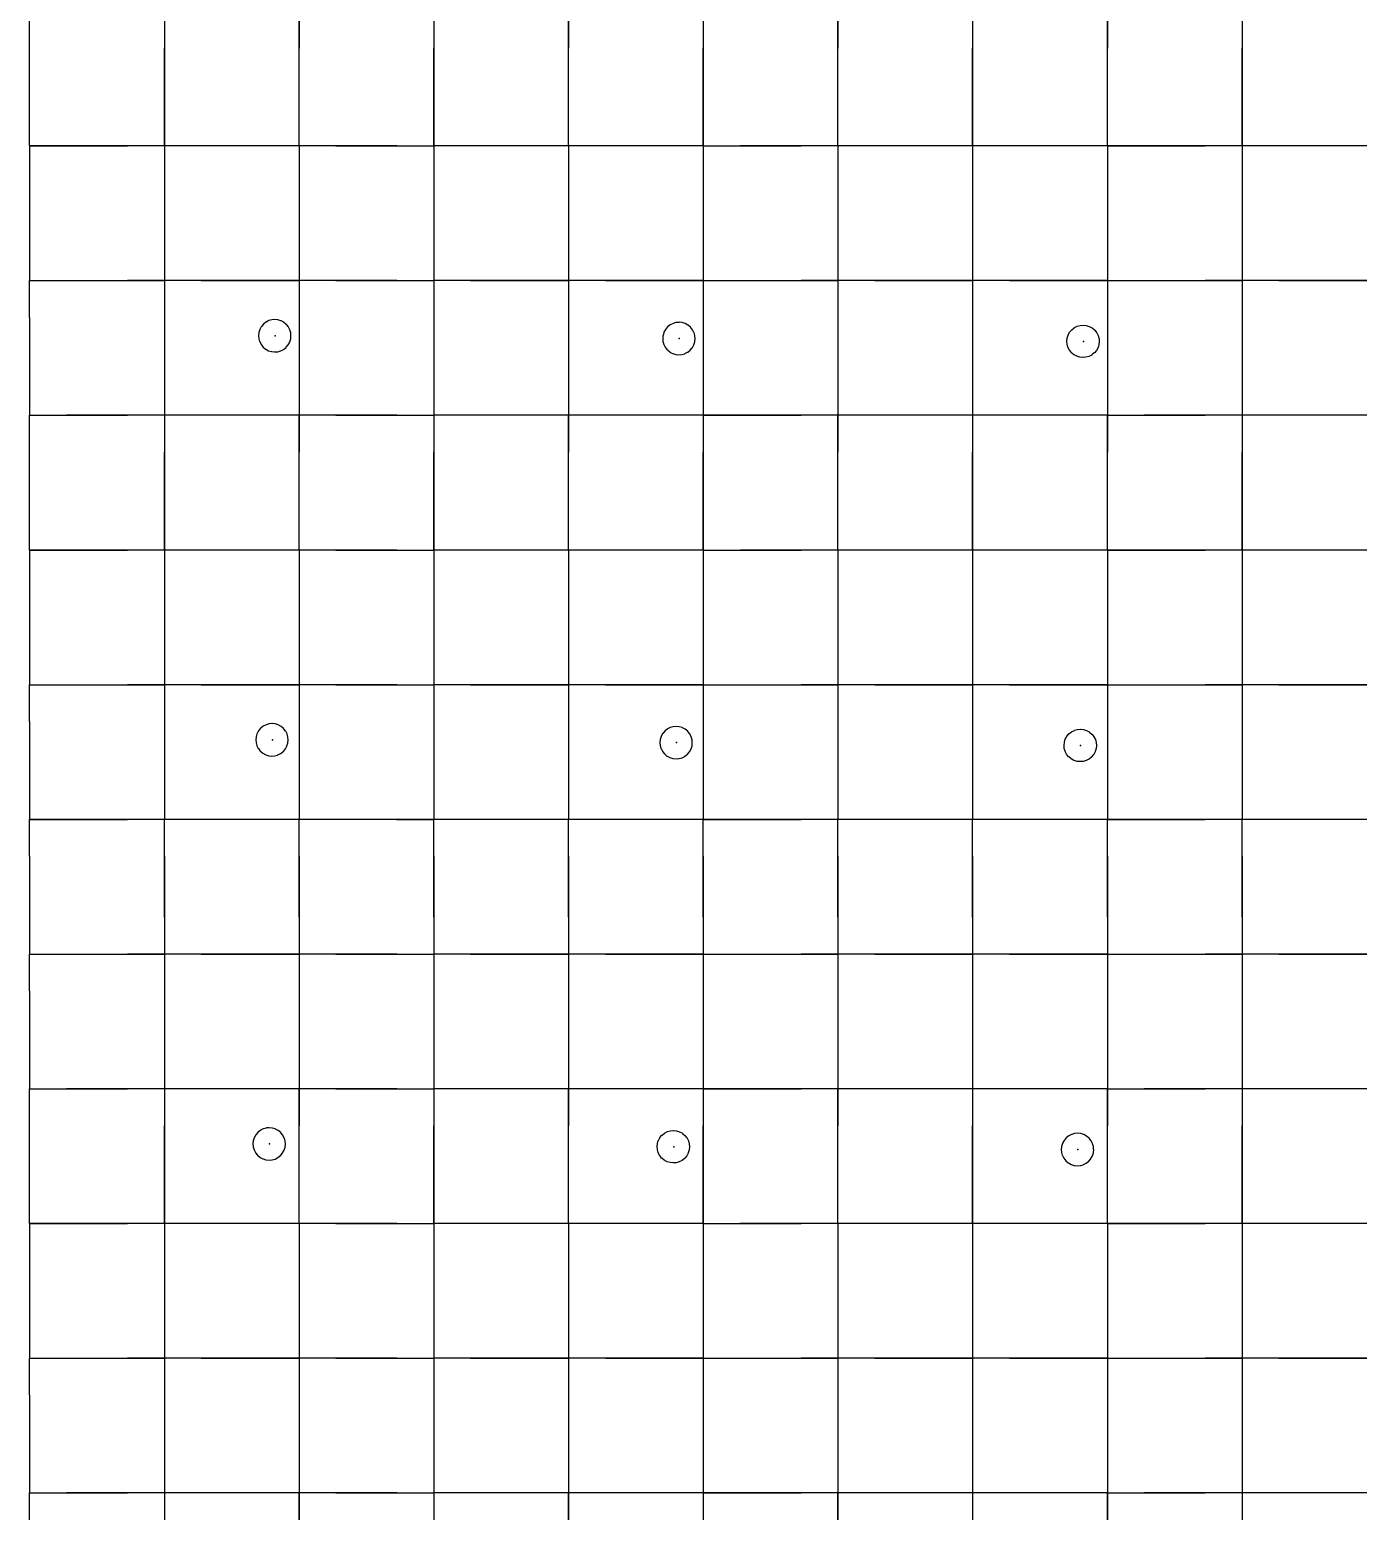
# Model space of a CAD drawing. Header units: metres. Extents: x 0 to 438, y -24 to 612.
# Drawn here: x 0 to 88.8, y 412.8 to 511.8 of the extents above; entities that cross this region are included whole.
import ezdxf

# ---------------------------------------------------------------- set-up
doc = ezdxf.new("R2010")
doc.units = ezdxf.units.M
doc.layers.add('LAYER_01_CUT', color=7, linetype='Continuous')
doc.layers.add('LAYER_04_GRID', color=7, linetype='Continuous')

msp = doc.modelspace()

# ---------------------------------------------------------------- linework, layer by layer
at = {"layer": 'LAYER_01_CUT'}
for points in [[(0, 510.538), (0, 513), (2.462, 513)], [(11.462, 513), (9, 513), (9, 506.462), (9, 504), (9, 497.462)], [(9, 513), (9, 510.538)], [(18, 506.462), (18, 513), (18, 510.538)], [(29.462, 513), (27, 513), (27, 506.462), (27, 504), (27, 497.462)], [(27, 513), (27, 510.538)], [(36, 506.462), (36, 513), (36, 510.538)], [(47.462, 513), (45, 513), (45, 506.462), (45, 504), (45, 497.462)], [(45, 513), (45, 510.538)], [(54, 506.462), (54, 513), (54, 510.538)], [(65.462, 513), (63, 513), (63, 506.462), (63, 504), (63, 497.462)], [(63, 513), (63, 510.538)], [(72, 506.462), (72, 513), (72, 510.538)], [(83.462, 513), (81, 513), (81, 506.462), (81, 504), (81, 497.462)], [(81, 513), (81, 510.538)], [(0, 504), (0, 510.538)], [(9, 504), (9, 510.538)], [(18, 504), (18, 510.538)], [(27, 504), (27, 510.538)], [(36, 504), (36, 510.538)], [(45, 504), (45, 510.538)], [(54, 504), (54, 510.538)], [(63, 504), (63, 510.538)], [(72, 504), (72, 510.538)], [(81, 504), (81, 510.538)], [(18, 504), (18, 506.462)], [(36, 504), (36, 506.462)], [(54, 504), (54, 506.462)], [(72, 504), (72, 506.462)], [(2.462, 504), (0, 504), (0, 501.538)], [(0, 504), (6.538, 504)], [(9, 504), (2.462, 504)], [(9, 504), (6.538, 504)], [(11.462, 504), (9, 504)], [(15.538, 504), (9, 504)], [(9, 504), (9, 501.538)], [(18, 504), (11.462, 504)], [(18, 504), (15.538, 504)], [(20.462, 504), (18, 504), (18, 497.462)], [(24.538, 504), (18, 504)], [(18, 504), (18, 501.538)], [(20.462, 504), (27, 504)], [(24.538, 504), (27, 504)], [(29.462, 504), (27, 504)], [(33.538, 504), (27, 504)], [(27, 504), (27, 501.538)], [(36, 504), (29.462, 504)], [(36, 504), (33.538, 504)], [(38.462, 504), (36, 504), (36, 497.462)], [(42.538, 504), (36, 504)], [(36, 504), (36, 501.538)], [(45, 504), (38.462, 504)], [(45, 504), (42.538, 504)], [(45, 504), (45, 501.538)], [(45, 504), (47.462, 504)], [(45, 504), (51.538, 504)], [(54, 504), (47.462, 504)], [(54, 504), (51.538, 504)], [(56.462, 504), (54, 504), (54, 497.462)], [(60.538, 504), (54, 504)], [(54, 504), (54, 501.538)], [(63, 504), (56.462, 504)], [(63, 504), (60.538, 504)], [(65.462, 504), (63, 504)], [(69.538, 504), (63, 504)], [(63, 504), (63, 501.538)], [(72, 504), (65.462, 504)], [(72, 504), (69.538, 504)], [(74.462, 504), (72, 504), (72, 497.462)], [(72, 504), (72, 501.538)], [(72, 504), (78.538, 504)], [(81, 504), (74.462, 504)], [(81, 504), (78.538, 504)], [(83.462, 504), (81, 504)], [(87.538, 504), (81, 504)], [(81, 504), (81, 501.538)], [(90, 504), (83.462, 504)], [(90, 504), (87.538, 504)], [(0, 501.538), (0, 495)], [(9, 501.538), (9, 495)], [(18, 501.538), (18, 495)], [(27, 501.538), (27, 495)], [(36, 501.538), (36, 495)], [(45, 501.538), (45, 495)], [(54, 501.538), (54, 495)], [(63, 501.538), (63, 495)], [(72, 501.538), (72, 495)], [(81, 501.538), (81, 495)], [(9, 497.462), (9, 495)], [(18, 497.462), (18, 495)], [(27, 497.462), (27, 495)], [(36, 497.462), (36, 495)], [(45, 497.462), (45, 495)], [(54, 497.462), (54, 495)], [(63, 497.462), (63, 495)], [(72, 497.462), (72, 495)], [(81, 497.462), (81, 495)], [(0, 492.538), (0, 495), (2.462, 495), (9, 495), (9, 488.462)], [(0, 495), (6.538, 495)], [(9, 495), (6.538, 495)], [(11.462, 495), (9, 495)], [(15.538, 495), (9, 495)], [(9, 495), (9, 492.538)], [(11.462, 495), (18, 495), (18, 488.462)], [(18, 495), (15.538, 495)], [(20.462, 495), (18, 495)], [(24.538, 495), (18, 495)], [(18, 495), (18, 492.538)], [(20.462, 495), (27, 495), (27, 488.462)], [(24.538, 495), (27, 495)], [(29.462, 495), (27, 495)], [(33.538, 495), (27, 495)], [(27, 495), (27, 492.538)], [(29.462, 495), (36, 495), (36, 488.462)], [(36, 495), (33.538, 495)], [(38.462, 495), (36, 495)], [(42.538, 495), (36, 495)], [(36, 495), (36, 492.538)], [(38.462, 495), (45, 495), (45, 488.462)], [(45, 495), (42.538, 495)], [(45, 495), (45, 492.538)], [(45, 495), (47.462, 495)], [(45, 495), (51.538, 495)], [(47.462, 495), (54, 495), (54, 488.462)], [(54, 495), (51.538, 495)], [(56.462, 495), (54, 495)], [(60.538, 495), (54, 495)], [(54, 495), (54, 492.538)], [(56.462, 495), (63, 495), (63, 488.462)], [(63, 495), (60.538, 495)], [(65.462, 495), (63, 495)], [(69.538, 495), (63, 495)], [(63, 495), (63, 492.538)], [(65.462, 495), (72, 495), (72, 488.462)], [(72, 495), (69.538, 495)], [(72, 495), (72, 492.538)], [(72, 495), (74.462, 495)], [(72, 495), (78.538, 495)], [(74.462, 495), (81, 495), (81, 488.462)], [(81, 495), (78.538, 495)], [(83.462, 495), (81, 495)], [(87.538, 495), (81, 495)], [(81, 495), (81, 492.538)], [(83.462, 495), (90, 495), (90, 488.462)], [(90, 495), (87.538, 495)], [(0, 492.538), (0, 486)], [(9, 492.538), (9, 486)], [(17.439, 491.101), (17.44, 491.11), (17.46, 491.308), (17.459, 491.316), (17.444, 491.503), (17.442, 491.511), (17.389, 491.702), (17.385, 491.71), (17.292, 491.895), (17.287, 491.902), (17.156, 492.068), (17.149, 492.074), (16.987, 492.211), (16.98, 492.215), (16.795, 492.315), (16.787, 492.317), (16.591, 492.378), (16.583, 492.378), (16.384, 492.399), (16.377, 492.398), (16.189, 492.383), (16.182, 492.381), (15.99, 492.328), (15.982, 492.324), (15.797, 492.231), (15.79, 492.226), (15.624, 492.095), (15.618, 492.088), (15.482, 491.926), (15.478, 491.919), (15.377, 491.734), (15.375, 491.726), (15.315, 491.53), (15.314, 491.522), (15.294, 491.323), (15.294, 491.315), (15.31, 491.128), (15.312, 491.12), (15.365, 490.929), (15.369, 490.921), (15.461, 490.736), (15.467, 490.729), (15.597, 490.563), (15.604, 490.557), (15.766, 490.421), (15.774, 490.417), (15.958, 490.316), (15.966, 490.314), (16.162, 490.254), (16.171, 490.253), (16.369, 490.232), (16.377, 490.233), (16.564, 490.249), (16.572, 490.251), (16.763, 490.304), (16.771, 490.308), (16.956, 490.4), (16.963, 490.406), (17.129, 490.536), (17.135, 490.543), (17.272, 490.705), (17.276, 490.713), (17.376, 490.897), (17.379, 490.905), (17.439, 491.101)], [(18, 492.538), (18, 486)], [(27, 492.538), (27, 486)], [(36, 492.538), (36, 486)], [(42.368, 490.735), (42.461, 490.55), (42.466, 490.543), (42.597, 490.377), (42.604, 490.371), (42.766, 490.234), (42.773, 490.23), (42.958, 490.13), (42.966, 490.128), (43.162, 490.067), (43.17, 490.066), (43.369, 490.046), (43.376, 490.047), (43.563, 490.062), (43.571, 490.064), (43.763, 490.117), (43.771, 490.121), (43.956, 490.214), (43.963, 490.219), (44.129, 490.35), (44.134, 490.357), (44.271, 490.519), (44.275, 490.526), (44.375, 490.711), (44.378, 490.719), (44.438, 490.915), (44.439, 490.923), (44.459, 491.122), (44.459, 491.13), (44.443, 491.316), (44.441, 491.324), (44.388, 491.516), (44.384, 491.524), (44.291, 491.709), (44.286, 491.716), (44.155, 491.882), (44.149, 491.888), (43.987, 492.024), (43.979, 492.028), (43.795, 492.128), (43.786, 492.131), (43.59, 492.191), (43.582, 492.192), (43.384, 492.213), (43.376, 492.212), (43.189, 492.196), (43.181, 492.194), (42.989, 492.141), (42.982, 492.137), (42.797, 492.045), (42.79, 492.039), (42.623, 491.908), (42.618, 491.902), (42.481, 491.74), (42.477, 491.732), (42.377, 491.548), (42.374, 491.54), (42.314, 491.344), (42.313, 491.335), (42.293, 491.137), (42.294, 491.129), (42.309, 490.942), (42.311, 490.934), (42.364, 490.742), (42.368, 490.735)], [(45, 492.538), (45, 486)], [(54, 492.538), (54, 486)], [(63, 492.538), (63, 486)], [(72, 492.538), (72, 486)], [(81, 492.538), (81, 486)], [(69.596, 490.19), (69.466, 490.356), (69.46, 490.363), (69.367, 490.548), (69.364, 490.556), (69.311, 490.748), (69.308, 490.756), (69.293, 490.942), (69.292, 490.95), (69.313, 491.149), (69.313, 491.157), (69.374, 491.353), (69.376, 491.361), (69.477, 491.546), (69.481, 491.553), (69.617, 491.715), (69.623, 491.722), (69.789, 491.853), (69.796, 491.858), (69.981, 491.951), (69.989, 491.955), (70.18, 492.008), (70.188, 492.01), (70.375, 492.025), (70.383, 492.026), (70.582, 492.006), (70.59, 492.005), (70.786, 491.944), (70.794, 491.942), (70.978, 491.842), (70.986, 491.838), (71.148, 491.701), (71.155, 491.695), (71.285, 491.529), (71.291, 491.522), (71.384, 491.337), (71.387, 491.33), (71.44, 491.138), (71.443, 491.13), (71.458, 490.943), (71.459, 490.935), (71.438, 490.737), (71.437, 490.728), (71.377, 490.532), (71.375, 490.524), (71.274, 490.34), (71.27, 490.332), (71.134, 490.17), (71.128, 490.164), (70.962, 490.033), (70.955, 490.027), (70.77, 489.935), (70.762, 489.931), (70.571, 489.878), (70.563, 489.876), (70.376, 489.86), (70.368, 489.859), (70.169, 489.88), (70.161, 489.881), (69.965, 489.941), (69.957, 489.944), (69.773, 490.044), (69.765, 490.048), (69.603, 490.184), (69.596, 490.19)], [(9, 488.462), (9, 486)], [(18, 488.462), (18, 486)], [(27, 488.462), (27, 486)], [(36, 488.462), (36, 486)], [(45, 488.462), (45, 486)], [(54, 488.462), (54, 486)], [(63, 488.462), (63, 486)], [(72, 488.462), (72, 486)], [(81, 488.462), (81, 486)], [(0, 483.538), (0, 486), (2.462, 486)], [(0, 486), (6.538, 486)], [(9, 486), (2.462, 486)], [(9, 486), (6.538, 486)], [(11.462, 486), (9, 486), (9, 479.462), (9, 477), (9, 470.462)], [(15.538, 486), (9, 486)], [(9, 486), (9, 483.538)], [(18, 486), (11.462, 486)], [(18, 486), (15.538, 486)], [(18, 479.462), (18, 486), (18, 483.538)], [(20.462, 486), (18, 486)], [(24.538, 486), (18, 486)], [(20.462, 486), (27, 486)], [(24.538, 486), (27, 486)], [(29.462, 486), (27, 486), (27, 479.462), (27, 477), (27, 470.462)], [(33.538, 486), (27, 486)], [(27, 486), (27, 483.538)], [(36, 486), (29.462, 486)], [(36, 486), (33.538, 486)], [(36, 479.462), (36, 486), (36, 483.538)], [(38.462, 486), (36, 486)], [(42.538, 486), (36, 486)], [(45, 486), (38.462, 486)], [(45, 486), (42.538, 486)], [(47.462, 486), (45, 486), (45, 479.462), (45, 477), (45, 470.462)], [(45, 486), (45, 483.538)], [(45, 486), (51.538, 486)], [(54, 486), (47.462, 486)], [(54, 486), (51.538, 486)], [(54, 479.462), (54, 486), (54, 483.538)], [(56.462, 486), (54, 486)], [(60.538, 486), (54, 486)], [(63, 486), (56.462, 486)], [(63, 486), (60.538, 486)], [(65.462, 486), (63, 486), (63, 479.462), (63, 477), (63, 470.462)], [(69.538, 486), (63, 486)], [(63, 486), (63, 483.538)], [(72, 486), (65.462, 486)], [(72, 486), (69.538, 486)], [(72, 479.462), (72, 486), (72, 483.538)], [(72, 486), (74.462, 486)], [(72, 486), (78.538, 486)], [(81, 486), (74.462, 486)], [(81, 486), (78.538, 486)], [(83.462, 486), (81, 486), (81, 479.462), (81, 477), (81, 470.462)], [(87.538, 486), (81, 486)], [(81, 486), (81, 483.538)], [(90, 486), (83.462, 486)], [(90, 486), (87.538, 486)], [(0, 477), (0, 483.538)], [(9, 477), (9, 483.538)], [(18, 477), (18, 483.538)], [(27, 477), (27, 483.538)], [(36, 477), (36, 483.538)], [(45, 477), (45, 483.538)], [(54, 477), (54, 483.538)], [(63, 477), (63, 483.538)], [(72, 477), (72, 483.538)], [(81, 477), (81, 483.538)], [(18, 477), (18, 479.462)], [(36, 477), (36, 479.462)], [(54, 477), (54, 479.462)], [(72, 477), (72, 479.462)], [(2.462, 477), (0, 477), (0, 474.538)], [(0, 477), (6.538, 477)], [(9, 477), (2.462, 477)], [(9, 477), (6.538, 477)], [(11.462, 477), (9, 477)], [(15.538, 477), (9, 477)], [(9, 477), (9, 474.538)], [(18, 477), (11.462, 477)], [(18, 477), (15.538, 477)], [(20.462, 477), (18, 477), (18, 470.462)], [(24.538, 477), (18, 477)], [(18, 477), (18, 474.538)], [(20.462, 477), (27, 477)], [(24.538, 477), (27, 477)], [(29.462, 477), (27, 477)], [(33.538, 477), (27, 477)], [(27, 477), (27, 474.538)], [(36, 477), (29.462, 477)], [(36, 477), (33.538, 477)], [(38.462, 477), (36, 477), (36, 470.462)], [(42.538, 477), (36, 477)], [(36, 477), (36, 474.538)], [(45, 477), (38.462, 477)], [(45, 477), (42.538, 477)], [(45, 477), (45, 474.538)], [(45, 477), (47.462, 477)], [(45, 477), (51.538, 477)], [(54, 477), (47.462, 477)], [(54, 477), (51.538, 477)], [(56.462, 477), (54, 477), (54, 470.462)], [(60.538, 477), (54, 477)], [(54, 477), (54, 474.538)], [(63, 477), (56.462, 477)], [(63, 477), (60.538, 477)], [(65.462, 477), (63, 477)], [(69.538, 477), (63, 477)], [(63, 477), (63, 474.538)], [(72, 477), (65.462, 477)], [(72, 477), (69.538, 477)], [(74.462, 477), (72, 477), (72, 470.462)], [(72, 477), (72, 474.538)], [(72, 477), (78.538, 477)], [(81, 477), (74.462, 477)], [(81, 477), (78.538, 477)], [(83.462, 477), (81, 477)], [(87.538, 477), (81, 477)], [(81, 477), (81, 474.538)], [(90, 477), (83.462, 477)], [(90, 477), (87.538, 477)], [(0, 474.538), (0, 468)], [(9, 474.538), (9, 468)], [(18, 474.538), (18, 468)], [(27, 474.538), (27, 468)], [(36, 474.538), (36, 468)], [(45, 474.538), (45, 468)], [(54, 474.538), (54, 468)], [(63, 474.538), (63, 468)], [(72, 474.538), (72, 468)], [(81, 474.538), (81, 468)], [(9, 470.462), (9, 468)], [(18, 470.462), (18, 468)], [(27, 470.462), (27, 468)], [(36, 470.462), (36, 468)], [(45, 470.462), (45, 468)], [(54, 470.462), (54, 468)], [(63, 470.462), (63, 468)], [(72, 470.462), (72, 468)], [(81, 470.462), (81, 468)], [(0, 465.538), (0, 468), (2.462, 468), (9, 468), (9, 461.462)], [(0, 468), (6.538, 468)], [(9, 468), (6.538, 468)], [(11.462, 468), (9, 468)], [(15.538, 468), (9, 468)], [(9, 468), (9, 465.538)], [(11.462, 468), (18, 468), (18, 461.462)], [(18, 468), (15.538, 468)], [(20.462, 468), (18, 468)], [(24.538, 468), (18, 468)], [(18, 468), (18, 465.538)], [(20.462, 468), (27, 468), (27, 461.462)], [(24.538, 468), (27, 468)], [(29.462, 468), (27, 468)], [(33.538, 468), (27, 468)], [(27, 468), (27, 465.538)], [(29.462, 468), (36, 468), (36, 461.462)], [(36, 468), (33.538, 468)], [(38.462, 468), (36, 468)], [(42.538, 468), (36, 468)], [(36, 468), (36, 465.538)], [(38.462, 468), (45, 468), (45, 461.462)], [(45, 468), (42.538, 468)], [(45, 468), (45, 465.538)], [(45, 468), (47.462, 468)], [(45, 468), (51.538, 468)], [(47.462, 468), (54, 468), (54, 461.462)], [(54, 468), (51.538, 468)], [(56.462, 468), (54, 468)], [(60.538, 468), (54, 468)], [(54, 468), (54, 465.538)], [(56.462, 468), (63, 468), (63, 461.462)], [(63, 468), (60.538, 468)], [(65.462, 468), (63, 468)], [(69.538, 468), (63, 468)], [(63, 468), (63, 465.538)], [(65.462, 468), (72, 468), (72, 461.462)], [(72, 468), (69.538, 468)], [(72, 468), (72, 465.538)], [(72, 468), (74.462, 468)], [(72, 468), (78.538, 468)], [(74.462, 468), (81, 468), (81, 461.462)], [(81, 468), (78.538, 468)], [(83.462, 468), (81, 468)], [(87.538, 468), (81, 468)], [(81, 468), (81, 465.538)], [(83.462, 468), (90, 468), (90, 461.462)], [(90, 468), (87.538, 468)], [(0, 465.538), (0, 459)], [(9, 465.538), (9, 459)], [(15.191, 464.735), (15.189, 464.727), (15.128, 464.531), (15.127, 464.522), (15.107, 464.324), (15.108, 464.316), (15.123, 464.129), (15.125, 464.121), (15.178, 463.93), (15.182, 463.922), (15.275, 463.737), (15.28, 463.73), (15.411, 463.564), (15.418, 463.558), (15.58, 463.421), (15.587, 463.417), (15.772, 463.317), (15.78, 463.315), (15.976, 463.254), (15.984, 463.254), (16.183, 463.233), (16.191, 463.234), (16.378, 463.249), (16.386, 463.251), (16.577, 463.304), (16.585, 463.308), (16.77, 463.401), (16.777, 463.406), (16.943, 463.537), (16.949, 463.544), (17.085, 463.706), (17.089, 463.713), (17.19, 463.898), (17.192, 463.906), (17.252, 464.102), (17.253, 464.11), (17.274, 464.309), (17.273, 464.317), (17.257, 464.504), (17.255, 464.512), (17.202, 464.703), (17.198, 464.711), (17.106, 464.896), (17.1, 464.903), (16.97, 465.069), (16.963, 465.075), (16.801, 465.211), (16.793, 465.215), (16.609, 465.316), (16.601, 465.318), (16.405, 465.378), (16.396, 465.379), (16.198, 465.4), (16.19, 465.399), (16.003, 465.383), (15.995, 465.381), (15.804, 465.328), (15.796, 465.324), (15.611, 465.232), (15.604, 465.226), (15.438, 465.096), (15.432, 465.089), (15.296, 464.927), (15.291, 464.919), (15.191, 464.735)], [(18, 465.538), (18, 459)], [(27, 465.538), (27, 459)], [(36, 465.538), (36, 459)], [(45, 465.538), (45, 459)], [(54, 465.538), (54, 459)], [(63, 465.538), (63, 459)], [(72, 465.538), (72, 459)], [(81, 465.538), (81, 459)], [(43.182, 463.047), (43.19, 463.047), (43.377, 463.063), (43.385, 463.065), (43.576, 463.118), (43.584, 463.122), (43.769, 463.215), (43.776, 463.22), (43.942, 463.351), (43.948, 463.357), (44.084, 463.519), (44.089, 463.527), (44.189, 463.711), (44.191, 463.72), (44.252, 463.916), (44.253, 463.924), (44.273, 464.122), (44.272, 464.13), (44.257, 464.317), (44.255, 464.325), (44.202, 464.517), (44.198, 464.524), (44.105, 464.709), (44.1, 464.716), (43.969, 464.882), (43.962, 464.888), (43.8, 465.025), (43.793, 465.029), (43.608, 465.129), (43.6, 465.132), (43.404, 465.192), (43.396, 465.193), (43.197, 465.213), (43.189, 465.213), (43.002, 465.197), (42.994, 465.195), (42.803, 465.142), (42.795, 465.138), (42.61, 465.045), (42.603, 465.04), (42.437, 464.909), (42.431, 464.902), (42.295, 464.741), (42.291, 464.733), (42.19, 464.548), (42.188, 464.54), (42.128, 464.344), (42.127, 464.336), (42.106, 464.137), (42.107, 464.13), (42.123, 463.943), (42.125, 463.935), (42.178, 463.743), (42.182, 463.735), (42.274, 463.55), (42.28, 463.543), (42.41, 463.377), (42.417, 463.372), (42.579, 463.235), (42.587, 463.231), (42.771, 463.131), (42.779, 463.128), (42.975, 463.068), (42.984, 463.067), (43.182, 463.047)], [(70.607, 464.943), (70.792, 464.842), (70.8, 464.838), (70.962, 464.702), (70.968, 464.696), (71.099, 464.53), (71.104, 464.523), (71.197, 464.338), (71.201, 464.33), (71.254, 464.139), (71.256, 464.131), (71.272, 463.944), (71.272, 463.936), (71.252, 463.737), (71.251, 463.729), (71.191, 463.533), (71.188, 463.525), (71.088, 463.34), (71.084, 463.333), (70.947, 463.171), (70.942, 463.164), (70.776, 463.034), (70.769, 463.028), (70.583, 462.935), (70.576, 462.932), (70.384, 462.879), (70.376, 462.876), (70.189, 462.861), (70.181, 462.86), (69.983, 462.881), (69.975, 462.881), (69.779, 462.942), (69.771, 462.944), (69.586, 463.044), (69.578, 463.049), (69.416, 463.185), (69.41, 463.191), (69.279, 463.357), (69.274, 463.364), (69.181, 463.549), (69.177, 463.557), (69.124, 463.748), (69.122, 463.756), (69.106, 463.943), (69.106, 463.951), (69.126, 464.149), (69.127, 464.158), (69.187, 464.354), (69.19, 464.362), (69.29, 464.546), (69.294, 464.554), (69.431, 464.716), (69.436, 464.723), (69.602, 464.853), (69.609, 464.859), (69.795, 464.951), (69.802, 464.955), (69.994, 465.008), (70.002, 465.01), (70.189, 465.026), (70.197, 465.027), (70.395, 465.006), (70.403, 465.005), (70.599, 464.945), (70.607, 464.943)], [(9, 461.462), (9, 459)], [(18, 461.462), (18, 459)], [(27, 461.462), (27, 459)], [(36, 461.462), (36, 459)], [(45, 461.462), (45, 459)], [(54, 461.462), (54, 459)], [(63, 461.462), (63, 459)], [(72, 461.462), (72, 459)], [(81, 461.462), (81, 459)], [(90, 459), (83.462, 459), (81, 459), (74.462, 459), (72, 459), (65.462, 459), (63, 459), (56.462, 459), (54, 459), (47.462, 459), (45, 459), (38.462, 459), (36, 459), (29.462, 459), (27, 459), (20.462, 459), (18, 459), (11.462, 459), (9, 459), (2.462, 459), (0, 459), (6.538, 459)], [(0, 456.538), (0, 459)], [(9, 459), (6.538, 459)], [(15.538, 459), (9, 459)], [(9, 452.462), (9, 459)], [(9, 456.538), (9, 459)], [(18, 459), (15.538, 459)], [(24.538, 459), (18, 459)], [(18, 452.462), (18, 459)], [(18, 456.538), (18, 459)], [(24.538, 459), (27, 459)], [(33.538, 459), (27, 459)], [(27, 452.462), (27, 459)], [(27, 456.538), (27, 459)], [(36, 459), (33.538, 459)], [(42.538, 459), (36, 459)], [(36, 452.462), (36, 459)], [(36, 456.538), (36, 459)], [(45, 459), (42.538, 459)], [(45, 452.462), (45, 459)], [(45, 456.538), (45, 459)], [(45, 459), (51.538, 459)], [(54, 459), (51.538, 459)], [(60.538, 459), (54, 459)], [(54, 452.462), (54, 459)], [(54, 456.538), (54, 459)], [(63, 459), (60.538, 459)], [(69.538, 459), (63, 459)], [(63, 452.462), (63, 459)], [(63, 456.538), (63, 459)], [(72, 459), (69.538, 459)], [(72, 452.462), (72, 459)], [(72, 456.538), (72, 459)], [(72, 459), (78.538, 459)], [(81, 459), (78.538, 459)], [(87.538, 459), (81, 459)], [(81, 452.462), (81, 459)], [(81, 456.538), (81, 459)], [(90, 459), (87.538, 459)], [(0, 456.538), (0, 450)], [(9, 456.538), (9, 450)], [(18, 456.538), (18, 450)], [(27, 456.538), (27, 450)], [(36, 456.538), (36, 450)], [(45, 456.538), (45, 450)], [(54, 456.538), (54, 450)], [(63, 456.538), (63, 450)], [(72, 456.538), (72, 450)], [(81, 456.538), (81, 450)], [(9, 452.462), (9, 450)], [(18, 452.462), (18, 450)], [(27, 452.462), (27, 450)], [(36, 452.462), (36, 450)], [(45, 452.462), (45, 450)], [(54, 452.462), (54, 450)], [(63, 452.462), (63, 450)], [(72, 452.462), (72, 450)], [(81, 452.462), (81, 450)], [(0, 447.538), (0, 450), (2.462, 450), (9, 450), (9, 443.462)], [(0, 450), (6.538, 450)], [(9, 450), (6.538, 450)], [(11.462, 450), (9, 450)], [(15.538, 450), (9, 450)], [(9, 450), (9, 447.538)], [(11.462, 450), (18, 450), (18, 443.462)], [(18, 450), (15.538, 450)], [(20.462, 450), (18, 450)], [(24.538, 450), (18, 450)], [(18, 450), (18, 447.538)], [(20.462, 450), (27, 450), (27, 443.462)], [(24.538, 450), (27, 450)], [(29.462, 450), (27, 450)], [(33.538, 450), (27, 450)], [(27, 450), (27, 447.538)], [(29.462, 450), (36, 450), (36, 443.462)], [(36, 450), (33.538, 450)], [(38.462, 450), (36, 450)], [(42.538, 450), (36, 450)], [(36, 450), (36, 447.538)], [(38.462, 450), (45, 450), (45, 443.462)], [(45, 450), (42.538, 450)], [(45, 450), (45, 447.538)], [(45, 450), (47.462, 450)], [(45, 450), (51.538, 450)], [(47.462, 450), (54, 450), (54, 443.462)], [(54, 450), (51.538, 450)], [(56.462, 450), (54, 450)], [(60.538, 450), (54, 450)], [(54, 450), (54, 447.538)], [(56.462, 450), (63, 450), (63, 443.462)], [(63, 450), (60.538, 450)], [(65.462, 450), (63, 450)], [(69.538, 450), (63, 450)], [(63, 450), (63, 447.538)], [(65.462, 450), (72, 450), (72, 443.462)], [(72, 450), (69.538, 450)], [(72, 450), (72, 447.538)], [(72, 450), (74.462, 450)], [(72, 450), (78.538, 450)], [(74.462, 450), (81, 450), (81, 443.462)], [(81, 450), (78.538, 450)], [(83.462, 450), (81, 450)], [(87.538, 450), (81, 450)], [(81, 450), (81, 447.538)], [(83.462, 450), (90, 450), (90, 443.462)], [(90, 450), (87.538, 450)], [(0, 447.538), (0, 441)], [(9, 447.538), (9, 441)], [(18, 447.538), (18, 441)], [(27, 447.538), (27, 441)], [(36, 447.538), (36, 441)], [(45, 447.538), (45, 441)], [(54, 447.538), (54, 441)], [(63, 447.538), (63, 441)], [(72, 447.538), (72, 441)], [(81, 447.538), (81, 441)], [(9, 443.462), (9, 441)], [(18, 443.462), (18, 441)], [(27, 443.462), (27, 441)], [(36, 443.462), (36, 441)], [(45, 443.462), (45, 441)], [(54, 443.462), (54, 441)], [(63, 443.462), (63, 441)], [(72, 443.462), (72, 441)], [(81, 443.462), (81, 441)], [(0, 438.538), (0, 441), (2.462, 441)], [(0, 441), (6.538, 441)], [(9, 441), (2.462, 441)], [(9, 441), (6.538, 441)], [(11.462, 441), (9, 441), (9, 434.462), (9, 432), (9, 425.462)], [(15.538, 441), (9, 441)], [(9, 441), (9, 438.538)], [(18, 441), (11.462, 441)], [(18, 441), (15.538, 441)], [(18, 434.462), (18, 441), (18, 438.538)], [(20.462, 441), (18, 441)], [(24.538, 441), (18, 441)], [(20.462, 441), (27, 441)], [(24.538, 441), (27, 441)], [(29.462, 441), (27, 441), (27, 434.462), (27, 432), (27, 425.462)], [(33.538, 441), (27, 441)], [(27, 441), (27, 438.538)], [(36, 441), (29.462, 441)], [(36, 441), (33.538, 441)], [(36, 434.462), (36, 441), (36, 438.538)], [(38.462, 441), (36, 441)], [(42.538, 441), (36, 441)], [(45, 441), (38.462, 441)], [(45, 441), (42.538, 441)], [(47.462, 441), (45, 441), (45, 434.462), (45, 432), (45, 425.462)], [(45, 441), (45, 438.538)], [(45, 441), (51.538, 441)], [(54, 441), (47.462, 441)], [(54, 441), (51.538, 441)], [(54, 434.462), (54, 441), (54, 438.538)], [(56.462, 441), (54, 441)], [(60.538, 441), (54, 441)], [(63, 441), (56.462, 441)], [(63, 441), (60.538, 441)], [(65.462, 441), (63, 441), (63, 434.462), (63, 432), (63, 425.462)], [(69.538, 441), (63, 441)], [(63, 441), (63, 438.538)], [(72, 441), (65.462, 441)], [(72, 441), (69.538, 441)], [(72, 434.462), (72, 441), (72, 438.538)], [(72, 441), (74.462, 441)], [(72, 441), (78.538, 441)], [(81, 441), (74.462, 441)], [(81, 441), (78.538, 441)], [(83.462, 441), (81, 441), (81, 434.462), (81, 432), (81, 425.462)], [(87.538, 441), (81, 441)], [(81, 441), (81, 438.538)], [(90, 441), (83.462, 441)], [(90, 441), (87.538, 441)], [(0, 432), (0, 438.538)], [(9, 432), (9, 438.538)], [(15.798, 436.254), (15.996, 436.234), (16.004, 436.234), (16.191, 436.25), (16.199, 436.252), (16.391, 436.305), (16.398, 436.309), (16.583, 436.402), (16.59, 436.407), (16.757, 436.538), (16.762, 436.544), (16.899, 436.706), (16.903, 436.714), (17.003, 436.898), (17.006, 436.907), (17.066, 437.103), (17.067, 437.111), (17.087, 437.309), (17.086, 437.317), (17.071, 437.504), (17.069, 437.512), (17.016, 437.704), (17.012, 437.711), (16.919, 437.897), (16.914, 437.903), (16.783, 438.07), (16.776, 438.075), (16.614, 438.212), (16.607, 438.216), (16.422, 438.316), (16.414, 438.319), (16.218, 438.379), (16.21, 438.38), (16.011, 438.4), (16.004, 438.4), (15.817, 438.384), (15.809, 438.382), (15.617, 438.329), (15.609, 438.325), (15.424, 438.232), (15.417, 438.227), (15.251, 438.096), (15.245, 438.089), (15.109, 437.928), (15.105, 437.92), (15.005, 437.735), (15.002, 437.727), (14.942, 437.531), (14.941, 437.523), (14.921, 437.324), (14.921, 437.317), (14.937, 437.13), (14.939, 437.122), (14.992, 436.93), (14.996, 436.922), (15.089, 436.737), (15.094, 436.731), (15.225, 436.564), (15.231, 436.559), (15.393, 436.422), (15.401, 436.418), (15.585, 436.318), (15.594, 436.315), (15.79, 436.255), (15.798, 436.254)], [(18, 432), (18, 438.538)], [(27, 432), (27, 438.538)], [(36, 432), (36, 438.538)], [(44.086, 437.131), (44.086, 437.123), (44.066, 436.924), (44.065, 436.916), (44.005, 436.72), (44.002, 436.712), (43.902, 436.528), (43.898, 436.52), (43.762, 436.358), (43.756, 436.351), (43.59, 436.221), (43.583, 436.215), (43.398, 436.122), (43.39, 436.119), (43.198, 436.066), (43.19, 436.063), (43.003, 436.048), (42.996, 436.047), (42.797, 436.068), (42.789, 436.069), (42.593, 436.129), (42.585, 436.131), (42.4, 436.231), (42.393, 436.236), (42.231, 436.372), (42.224, 436.378), (42.093, 436.544), (42.088, 436.551), (41.995, 436.736), (41.991, 436.744), (41.938, 436.935), (41.936, 436.943), (41.921, 437.13), (41.92, 437.138), (41.94, 437.337), (41.941, 437.345), (42.001, 437.541), (42.004, 437.549), (42.104, 437.733), (42.108, 437.741), (42.245, 437.903), (42.251, 437.91), (42.417, 438.04), (42.424, 438.046), (42.609, 438.139), (42.616, 438.142), (42.808, 438.195), (42.816, 438.198), (43.003, 438.213), (43.011, 438.214), (43.209, 438.193), (43.218, 438.192), (43.413, 438.132), (43.422, 438.13), (43.606, 438.03), (43.614, 438.025), (43.776, 437.889), (43.782, 437.883), (43.913, 437.717), (43.918, 437.71), (44.011, 437.525), (44.015, 437.517), (44.068, 437.326), (44.07, 437.318), (44.086, 437.131)], [(45, 432), (45, 438.538)], [(54, 432), (54, 438.538)], [(63, 432), (63, 438.538)], [(70.198, 435.879), (70.389, 435.932), (70.397, 435.936), (70.582, 436.029), (70.589, 436.034), (70.755, 436.165), (70.761, 436.172), (70.897, 436.333), (70.902, 436.341), (71.002, 436.526), (71.004, 436.534), (71.065, 436.73), (71.065, 436.738), (71.086, 436.937), (71.085, 436.944), (71.07, 437.131), (71.067, 437.139), (71.015, 437.331), (71.011, 437.339), (70.918, 437.524), (70.912, 437.531), (70.782, 437.697), (70.775, 437.702), (70.613, 437.839), (70.605, 437.843), (70.421, 437.943), (70.413, 437.946), (70.217, 438.006), (70.209, 438.007), (70.01, 438.027), (70.002, 438.027), (69.815, 438.011), (69.807, 438.009), (69.616, 437.956), (69.608, 437.952), (69.423, 437.859), (69.416, 437.854), (69.25, 437.723), (69.244, 437.717), (69.108, 437.555), (69.104, 437.547), (69.003, 437.363), (69.001, 437.354), (68.941, 437.158), (68.94, 437.15), (68.919, 436.952), (68.92, 436.944), (68.935, 436.757), (68.938, 436.749), (68.991, 436.557), (68.994, 436.55), (69.087, 436.365), (69.093, 436.358), (69.223, 436.191), (69.23, 436.186), (69.392, 436.049), (69.4, 436.045), (69.584, 435.945), (69.592, 435.942), (69.788, 435.882), (69.796, 435.881), (69.995, 435.861), (70.003, 435.861), (70.19, 435.877), (70.198, 435.879)], [(72, 432), (72, 438.538)], [(81, 432), (81, 438.538)], [(18, 432), (18, 434.462)], [(36, 432), (36, 434.462)], [(54, 432), (54, 434.462)], [(72, 432), (72, 434.462)], [(2.462, 432), (0, 432), (0, 429.538)], [(0, 432), (6.538, 432)], [(9, 432), (2.462, 432)], [(9, 432), (6.538, 432)], [(11.462, 432), (9, 432)], [(15.538, 432), (9, 432)], [(9, 432), (9, 429.538)], [(18, 432), (11.462, 432)], [(18, 432), (15.538, 432)], [(20.462, 432), (18, 432), (18, 425.462)], [(24.538, 432), (18, 432)], [(18, 432), (18, 429.538)], [(20.462, 432), (27, 432)], [(24.538, 432), (27, 432)], [(29.462, 432), (27, 432)], [(33.538, 432), (27, 432)], [(27, 432), (27, 429.538)], [(36, 432), (29.462, 432)], [(36, 432), (33.538, 432)], [(38.462, 432), (36, 432), (36, 425.462)], [(42.538, 432), (36, 432)], [(36, 432), (36, 429.538)], [(45, 432), (38.462, 432)], [(45, 432), (42.538, 432)], [(45, 432), (45, 429.538)], [(45, 432), (47.462, 432)], [(45, 432), (51.538, 432)], [(54, 432), (47.462, 432)], [(54, 432), (51.538, 432)], [(56.462, 432), (54, 432), (54, 425.462)], [(60.538, 432), (54, 432)], [(54, 432), (54, 429.538)], [(63, 432), (56.462, 432)], [(63, 432), (60.538, 432)], [(65.462, 432), (63, 432)], [(69.538, 432), (63, 432)], [(63, 432), (63, 429.538)], [(72, 432), (65.462, 432)], [(72, 432), (69.538, 432)], [(74.462, 432), (72, 432), (72, 425.462)], [(72, 432), (72, 429.538)], [(72, 432), (78.538, 432)], [(81, 432), (74.462, 432)], [(81, 432), (78.538, 432)], [(83.462, 432), (81, 432)], [(87.538, 432), (81, 432)], [(81, 432), (81, 429.538)], [(90, 432), (83.462, 432)], [(90, 432), (87.538, 432)], [(0, 429.538), (0, 423)], [(9, 429.538), (9, 423)], [(18, 429.538), (18, 423)], [(27, 429.538), (27, 423)], [(36, 429.538), (36, 423)], [(45, 429.538), (45, 423)], [(54, 429.538), (54, 423)], [(63, 429.538), (63, 423)], [(72, 429.538), (72, 423)], [(81, 429.538), (81, 423)], [(9, 425.462), (9, 423)], [(18, 425.462), (18, 423)], [(27, 425.462), (27, 423)], [(36, 425.462), (36, 423)], [(45, 425.462), (45, 423)], [(54, 425.462), (54, 423)], [(63, 425.462), (63, 423)], [(72, 425.462), (72, 423)], [(81, 425.462), (81, 423)], [(0, 420.538), (0, 423), (2.462, 423), (9, 423), (9, 416.462)], [(0, 423), (6.538, 423)], [(9, 423), (6.538, 423)], [(11.462, 423), (9, 423)], [(15.538, 423), (9, 423)], [(9, 423), (9, 420.538)], [(11.462, 423), (18, 423), (18, 416.462)], [(18, 423), (15.538, 423)], [(20.462, 423), (18, 423)], [(24.538, 423), (18, 423)], [(18, 423), (18, 420.538)], [(20.462, 423), (27, 423), (27, 416.462)], [(24.538, 423), (27, 423)], [(29.462, 423), (27, 423)], [(33.538, 423), (27, 423)], [(27, 423), (27, 420.538)], [(29.462, 423), (36, 423), (36, 416.462)], [(36, 423), (33.538, 423)], [(38.462, 423), (36, 423)], [(42.538, 423), (36, 423)], [(36, 423), (36, 420.538)], [(38.462, 423), (45, 423), (45, 416.462)], [(45, 423), (42.538, 423)], [(45, 423), (45, 420.538)], [(45, 423), (47.462, 423)], [(45, 423), (51.538, 423)], [(47.462, 423), (54, 423), (54, 416.462)], [(54, 423), (51.538, 423)], [(56.462, 423), (54, 423)], [(60.538, 423), (54, 423)], [(54, 423), (54, 420.538)], [(56.462, 423), (63, 423), (63, 416.462)], [(63, 423), (60.538, 423)], [(65.462, 423), (63, 423)], [(69.538, 423), (63, 423)], [(63, 423), (63, 420.538)], [(65.462, 423), (72, 423), (72, 416.462)], [(72, 423), (69.538, 423)], [(72, 423), (72, 420.538)], [(72, 423), (74.462, 423)], [(72, 423), (78.538, 423)], [(74.462, 423), (81, 423), (81, 416.462)], [(81, 423), (78.538, 423)], [(83.462, 423), (81, 423)], [(87.538, 423), (81, 423)], [(81, 423), (81, 420.538)], [(83.462, 423), (90, 423), (90, 416.462)], [(90, 423), (87.538, 423)], [(0, 420.538), (0, 414)], [(9, 420.538), (9, 414)], [(18, 420.538), (18, 414)], [(27, 420.538), (27, 414)], [(36, 420.538), (36, 414)], [(45, 420.538), (45, 414)], [(54, 420.538), (54, 414)], [(63, 420.538), (63, 414)], [(72, 420.538), (72, 414)], [(81, 420.538), (81, 414)], [(9, 416.462), (9, 414)], [(18, 416.462), (18, 414)], [(27, 416.462), (27, 414)], [(36, 416.462), (36, 414)], [(45, 416.462), (45, 414)], [(54, 416.462), (54, 414)], [(63, 416.462), (63, 414)], [(72, 416.462), (72, 414)], [(81, 416.462), (81, 414)], [(0, 411.538), (0, 414), (2.462, 414)], [(0, 414), (6.538, 414)], [(9, 414), (2.462, 414)], [(9, 414), (6.538, 414)], [(11.462, 414), (9, 414), (9, 407.462), (9, 405), (9, 398.462)], [(15.538, 414), (9, 414)], [(9, 414), (9, 411.538)], [(18, 414), (11.462, 414)], [(18, 414), (15.538, 414)], [(18, 407.462), (18, 414), (18, 411.538)], [(20.462, 414), (18, 414)], [(24.538, 414), (18, 414)], [(20.462, 414), (27, 414)], [(24.538, 414), (27, 414)], [(29.462, 414), (27, 414), (27, 407.462), (27, 405), (27, 398.462)], [(33.538, 414), (27, 414)], [(27, 414), (27, 411.538)], [(36, 414), (29.462, 414)], [(36, 414), (33.538, 414)], [(36, 407.462), (36, 414), (36, 411.538)], [(38.462, 414), (36, 414)], [(42.538, 414), (36, 414)], [(45, 414), (38.462, 414)], [(45, 414), (42.538, 414)], [(47.462, 414), (45, 414), (45, 407.462), (45, 405), (45, 398.462)], [(45, 414), (45, 411.538)], [(45, 414), (51.538, 414)], [(54, 414), (47.462, 414)], [(54, 414), (51.538, 414)], [(54, 407.462), (54, 414), (54, 411.538)], [(56.462, 414), (54, 414)], [(60.538, 414), (54, 414)], [(63, 414), (56.462, 414)], [(63, 414), (60.538, 414)], [(65.462, 414), (63, 414), (63, 407.462), (63, 405), (63, 398.462)], [(69.538, 414), (63, 414)], [(63, 414), (63, 411.538)], [(72, 414), (65.462, 414)], [(72, 414), (69.538, 414)], [(72, 407.462), (72, 414), (72, 411.538)], [(72, 414), (74.462, 414)], [(72, 414), (78.538, 414)], [(81, 414), (74.462, 414)], [(81, 414), (78.538, 414)], [(83.462, 414), (81, 414), (81, 407.462), (81, 405), (81, 398.462)], [(87.538, 414), (81, 414)], [(81, 414), (81, 411.538)], [(90, 414), (83.462, 414)], [(90, 414), (87.538, 414)]]:
    msp.add_lwpolyline(points, dxfattribs=at)
at = {"layer": 'LAYER_04_GRID'}
for p in [(16.404, 491.315), (43.403, 491.129), (70.402, 490.943), (16.217, 464.316), (43.217, 464.13), (70.216, 463.943), (16.031, 437.317), (43.03, 437.13), (70.03, 436.944)]:
    msp.add_point(p, dxfattribs=at)

doc.saveas('drawing.dxf')
